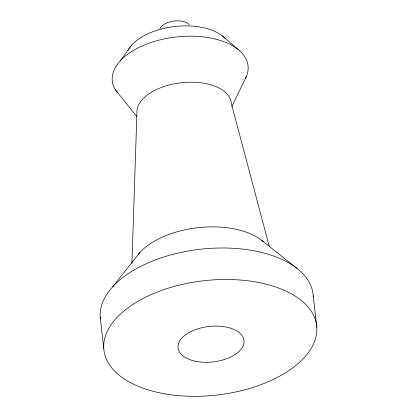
<?xml version="1.0" encoding="UTF-8"?>
<svg xmlns="http://www.w3.org/2000/svg" width="417" height="417" viewBox="0 0 417 417"><rect width="100%" height="100%" fill="white"/><g stroke="black" fill="none" stroke-linecap="round" stroke-linejoin="round"><path stroke-width="0.63" d="M131.918 263.424L136.922 112.788A47.434 25.484 -6.5 0 1 182.458 82.629A47.434 25.484 -6.5 0 1 231.299 103.38L269.304 246.541M231.8 106.637L246.416 76.394M120.127 60.991L131.782 44.968M112.595 286.886L139.82 252.577M261.808 240.416L297.092 268.491M222.407 35.935L237.82 49.258M115.144 89.483L136.938 116.697M313.224 295.799L316.811 327.282A107.075 57.53 -6.5 0 1 160.258 392.97A107.075 57.53 -6.5 0 1 153.805 293.453A107.075 57.53 -6.5 0 1 316.811 327.282M100.189 317.04L103.776 348.523M100.367 318.901A107.075 57.53 -6.5 0 1 202.401 249.022A107.075 57.53 -6.5 0 1 313.282 297.045M138.1 254.594A70.796 38.041 -6.5 0 1 199.175 227.541A70.796 38.041 -6.5 0 1 263.367 241.714M117.25 92.511A68.305 36.701 -6.5 0 1 176.62 36.92A68.305 36.701 -6.5 0 1 245.42 78.542M127.732 50.707A52.594 28.257 -6.5 0 1 128.973 48.581M129.697 47.533A52.594 28.257 -6.5 0 1 176.37 26.323A52.594 28.257 -6.5 0 1 224.966 38.218M159.94 28.7A15.674 8.423 -6.5 0 1 173.576 21.085A15.674 8.423 -6.5 0 1 189.339 24.723M195.5 361.268A33.193 17.832 -6.5 0 0 244.034 340.903A33.193 17.832 -6.5 0 0 193.498 330.42A33.193 17.832 -6.5 0 0 195.5 361.268"/></g></svg>
